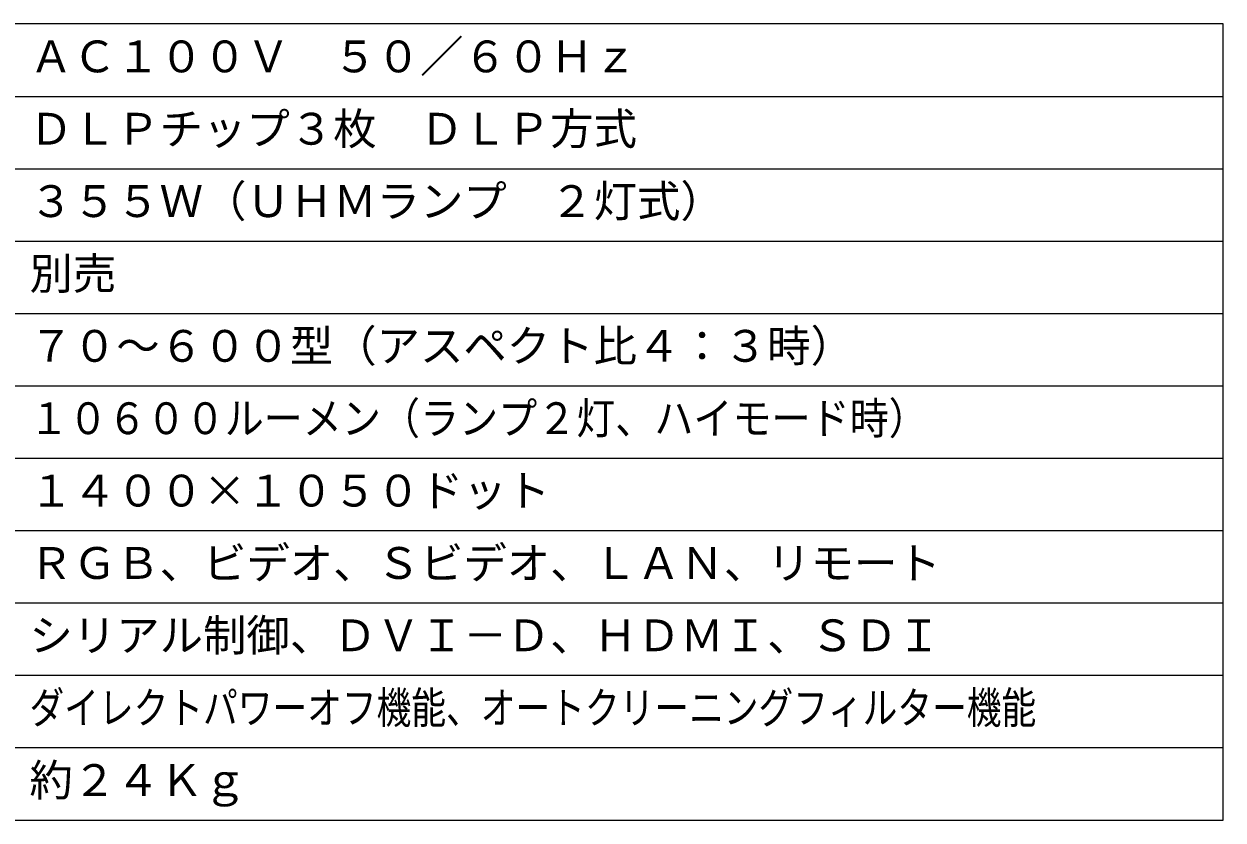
# Model space of a CAD drawing. Units: millimetres, scale not verified. Extents: x -62 to 63, y -57 to 57.
# Drawn here: x -20.4 to 62.5, y -56.5 to -1.5 of the extents above; entities that cross this region are included whole.
import ezdxf
from ezdxf.enums import TextEntityAlignment as Align

# ---------------------------------------------------------------- set-up
doc = ezdxf.new("R2010")
doc.units = ezdxf.units.MM
doc.header["$LTSCALE"] = 0.125
doc.layers.add('0-1_WAKU', color=1, linetype='Continuous', lineweight=18)
doc.layers.add('0-2_MOJI1', color=7, linetype='Continuous')
doc.styles.add('ＭＳ ゴシック', font='')
doc.styles.get('ＭＳ ゴシック').set_extended_font_data('MS Gothic')

msp = doc.modelspace()

# ---------------------------------------------------------------- linework, layer by layer
at = {"layer": '0-1_WAKU', "color": 4}
for p, q in [((62.5001, -1.5065), (-62.4999, -1.5065)), ((62.5001, -56.5065), (62.5001, -1.5065)), ((-62.4999, -56.5065), (62.5001, -56.5065))]:
    msp.add_line(p, q, dxfattribs=at)
at = {"layer": '0-1_WAKU'}
for p, q in [((-62.4999, -6.5065), (62.5001, -6.5065)), ((-62.4999, -11.5065), (62.5001, -11.5065)), ((-62.4999, -16.5065), (62.5001, -16.5065)), ((-62.4999, -21.5065), (62.5001, -21.5065)), ((-62.4999, -26.5065), (62.5001, -26.5065)), ((-62.4999, -31.5065), (62.5001, -31.5065)), ((-62.4999, -36.5065), (62.5001, -36.5065)), ((-62.4999, -41.5065), (62.5001, -41.5065)), ((-62.4999, -46.5065), (62.5001, -46.5065)), ((-62.4999, -51.5065), (62.5001, -51.5065))]:
    msp.add_line(p, q, dxfattribs=at)

# ---------------------------------------------------------------- texts
at = {"layer": '0-2_MOJI1', "style": 'ＭＳ ゴシック'}
for s, p in [('ＡＣ１００Ｖ\u3000５０／６０Ｈｚ', (-19.9999, -5.5065)), ('ＤＬＰチップ３枚\u3000ＤＬＰ方式', (-19.9999, -10.5065)), ('３５５Ｗ（ＵＨＭランプ\u3000２灯式）\u3000', (-19.9999, -15.5065)), ('別売', (-19.9999, -20.5065)), ('７０～６００型（アスペクト比４：３時）', (-19.9999, -25.5065)), ('１４００×１０５０ドット', (-19.9999, -35.5065)), ('ＲＧＢ、ビデオ、Ｓビデオ、ＬＡＮ、リモート', (-19.9999, -40.5065)), ('シリアル制御、ＤＶＩ－Ｄ、ＨＤＭＩ、ＳＤＩ', (-19.9999, -45.5065)), ('約２４Ｋｇ', (-19.9999, -55.5065))]:
    msp.add_text(s, height=2.199, dxfattribs=at).set_placement(p, align=Align.BOTTOM_LEFT)
for s, width, p in [('１０６００ルーメン（ランプ２灯、ハイモード時）', 0.9, (-19.9999, -30.5065)), ('ダイレクトパワーオフ機能、オートクリーニングフィルター機能', 0.8, (-19.9999, -50.5065))]:
    msp.add_text(s, height=2.199, dxfattribs=dict(at, width=width)).set_placement(p, align=Align.BOTTOM_LEFT)

doc.saveas('drawing.dxf')
